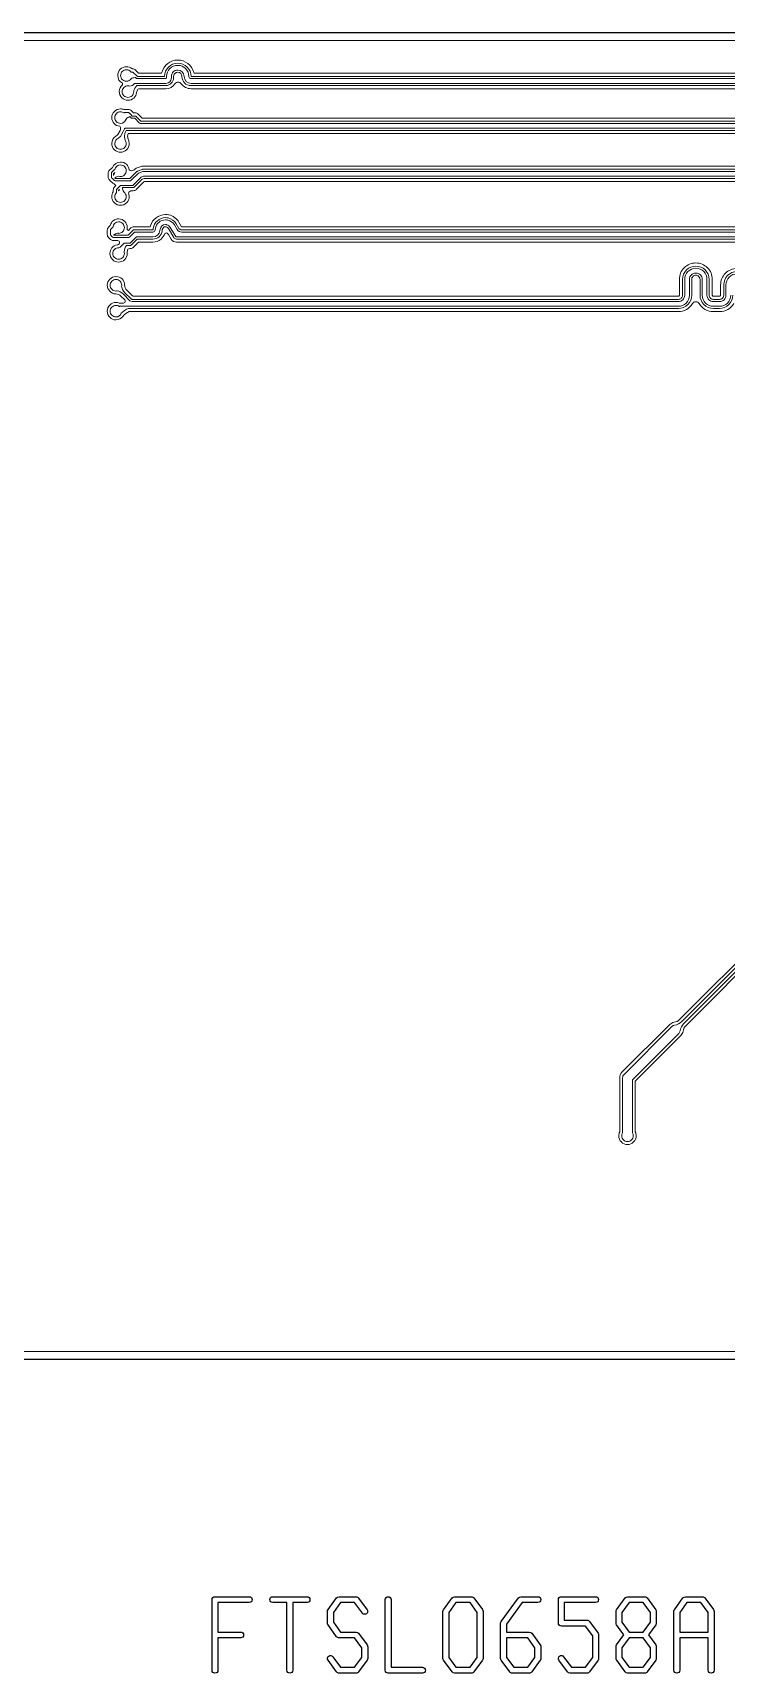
# Model space of a CAD drawing. Extents: x 3811 to 4710, y -385 to -198.
# Drawn here: x 4595.41 to 4613.42, y -333.92 to -291.29 of the extents above; entities that cross this region are included whole.
import ezdxf

# ---------------------------------------------------------------- set-up
doc = ezdxf.new("R2010")
doc.units = 0
doc.layers.get('0').update_dxf_attribs({"lineweight": 9})
doc.layers.add('gbr-dxf_layer0', color=7, linetype='Continuous')
doc.layers.add('gbr-outline-dxf_layer1', color=2, linetype='Continuous')

msp = doc.modelspace()

# ---------------------------------------------------------------- linework, layer by layer
msp.add_line((4615.894, -325.566), (4579.856, -325.566))
at = {"linetype": 'Continuous'}
for points in [[(4579.894, -291.491), (4615.894, -291.491), (4615.919, -291.491), (4627.258, -291.491), (4627.283, -291.491), (4637.544, -291.491), (4637.569, -291.491), (4638.057, -291.491), (4638.082, -291.491), (4639.544, -291.491), (4639.569, -291.491), (4640.057, -291.491), (4640.082, -291.491), (4641.544, -291.491), (4641.569, -291.491), (4642.057, -291.491), (4642.082, -291.491), (4643.544, -291.491), (4643.569, -291.491), (4644.057, -291.491), (4644.082, -291.491), (4650.153, -291.491, -0.198918)], [(4599.172, -291.999, 0.342975), (4598.758, -292.321), (4598.758, -292.321, -0.333383), (4598.728, -292.343), (4598.156, -292.343), (4598.073, -292.261, 0.198963), (4597.995, -292.229), (4597.985, -292.229, 0.180056), (4597.837, -292.174, 0.414217), (4597.611, -292.4, 0.284838), (4597.736, -292.602, -0.070279), (4597.74, -292.63, -0.023067), (4597.74, -292.64, 0.232658), (4597.652, -292.819, 0.41422), (4597.878, -293.045, 0.383607), (4598.102, -292.842, -0.125665), (4598.136, -292.754, -0.106549), (4598.178, -292.744), (4598.863, -292.744), (4598.863, -292.744, 0.254759), (4599.1, -292.615, -0.230905), (4599.181, -292.575, -0.225996), (4599.26, -292.613, 0.240035), (4599.517, -292.744), (4599.517, -292.744), (4599.517, -292.744), (4615.894, -292.744)], [(4615.894, -292.343), (4599.616, -292.343, -0.333437), (4599.587, -292.321), (4599.587, -292.321, 0.34296), (4599.172, -291.999)], [(4597.684, -293.269, 0.414191), (4597.458, -293.495, 0.389002), (4597.664, -293.72, -0.167105), (4597.686, -293.782, -0.110851), (4597.676, -293.826), (4597.616, -293.934, -0.066111), (4597.565, -293.976, 0.260477), (4597.458, -294.169, 0.414253), (4597.684, -294.395, 0.414224), (4597.91, -294.169, 0.104844), (4597.89, -294.077, -0.100718), (4597.87, -293.979, -0.065713), (4597.879, -293.914), (4597.883, -293.907), (4615.894, -293.907)], [(4615.894, -293.506), (4598.247, -293.506), (4598.145, -293.405, 0.199192), (4598.067, -293.373), (4598.023, -293.373), (4597.968, -293.317, 0.198909), (4597.89, -293.285), (4597.793, -293.285, 0.046601), (4597.772, -293.287, 0.10083), (4597.684, -293.269)], [(4597.684, -294.649, 0.303292), (4597.475, -294.788, 0.030107), (4597.465, -294.797), (4597.397, -294.865, 0.198965), (4597.364, -294.943), (4597.364, -295.038, 0.198955), (4597.397, -295.116), (4597.416, -295.135), (4597.417, -295.136), (4597.464, -295.183, 0.136595), (4597.516, -295.212), (4597.521, -295.214), (4597.566, -295.258), (4597.529, -295.295, 0.198909), (4597.497, -295.373), (4597.497, -295.422, 0.149794), (4597.458, -295.549, 0.41422), (4597.684, -295.775, 0.414224), (4597.91, -295.549, 0.104599), (4597.89, -295.457, -0.278123), (4597.976, -295.396), (4598.017, -295.396, 0.198943), (4598.095, -295.363), (4598.294, -295.164), (4598.311, -295.158), (4615.894, -295.158)], [(4615.894, -294.757), (4598.257, -294.757, 0.092009), (4598.217, -294.764), (4598.092, -294.812, 0.105083), (4598.054, -294.837), (4598.039, -294.852, -0.183253), (4597.972, -294.878, -0.166505), (4597.909, -294.856, 0.390394), (4597.684, -294.649)], [(4598.852, -296.013, 0.339256), (4598.465, -296.311), (4598.458, -296.331), (4598.033, -296.331, 0.198982), (4597.955, -296.364), (4597.888, -296.431), (4597.856, -296.4, 0.052493), (4597.861, -296.353, 0.414191), (4597.635, -296.127, 0.341113), (4597.416, -296.295), (4597.416, -296.296), (4597.373, -296.339, 0.19813), (4597.341, -296.416), (4597.341, -296.533, 0.198943), (4597.373, -296.611), (4597.422, -296.659, 0.198987), (4597.5, -296.692), (4597.613, -296.692, -0.400173), (4597.661, -296.743, -0.176758), (4597.649, -296.775), (4597.631, -296.794, -0.038788), (4597.595, -296.803), (4597.595, -296.803, 0.36317), (4597.409, -297.026, 0.41422), (4597.635, -297.252, 0.414223), (4597.861, -297.026, 0.012901), (4597.86, -297.014), (4597.86, -297.014), (4597.86, -297.014, -0.012496), (4597.86, -297.002, -0.092459), (4597.876, -296.917, -0.139294), (4597.928, -296.897), (4597.944, -296.897, 0.198894), (4598.022, -296.864), (4598.154, -296.732), (4598.526, -296.732), (4598.526, -296.732, 0.182715), (4598.74, -296.651, 0.132407), (4598.834, -296.51), (4598.849, -296.501, -0.135013), (4598.875, -296.494, -0.25996), (4598.917, -296.517), (4598.928, -296.536), (4598.929, -296.537), (4598.998, -296.653), (4598.999, -296.654, 0.264281), (4599.137, -296.732), (4599.274, -296.732), (4599.274, -296.732), (4615.894, -296.732)], [(4615.894, -296.331), (4599.274, -296.331), (4599.273, -296.331), (4599.203, -296.213), (4599.202, -296.212, 0.205965), (4598.94, -296.023, 0.012862), (4598.934, -296.022, 0.051415), (4598.852, -296.013)], [(4612.635, -297.272, 0.414217), (4612.207, -297.7), (4612.207, -298.111, -0.414309), (4612.181, -298.138), (4598.029, -298.138, -0.198951), (4597.993, -298.123), (4597.85, -297.979), (4597.849, -297.979, -0.192002), (4597.792, -297.845), (4597.792, -297.844, 0.404843), (4597.566, -297.626, 0.414222), (4597.34, -297.852, 0.404082), (4597.558, -298.077, 0.00574), (4597.56, -298.078, -0.192004), (4597.693, -298.135), (4597.694, -298.135), (4597.794, -298.235, -0.169529), (4597.805, -298.267, -0.382332), (4597.76, -298.318), (4597.663, -298.318, 0.015316), (4597.656, -298.318, -0.007975), (4597.647, -298.315), (4597.646, -298.314, 0.091019), (4597.566, -298.3, 0.414192), (4597.34, -298.526, 0.414224), (4597.566, -298.752, 0.241592), (4597.749, -298.657), (4597.75, -298.657, -0.155351), (4597.908, -298.538), (4612.181, -298.538), (4612.181, -298.538, 0.263972), (4612.548, -298.33, -0.264037), (4612.635, -298.28, -0.264056), (4612.723, -298.33, 0.263976), (4613.09, -298.538), (4613.09, -298.538), (4613.251, -298.538), (4613.252, -298.538, 0.263975), (4613.619, -298.33, -0.264037)], [(4615.894, -298.138), (4614.161, -298.138, -0.41429), (4614.134, -298.111), (4614.134, -297.844, 0.414218), (4613.706, -297.416, 0.414218), (4613.278, -297.844), (4613.278, -298.111, -0.41429), (4613.251, -298.138), (4613.09, -298.138, -0.41429), (4613.063, -298.111), (4613.063, -297.7, 0.41422), (4612.635, -297.272)], [(4614.382, -314.767), (4612.213, -316.936, -0.157828), (4612.071, -317.008, 0.005957), (4612.068, -317.008, 0.156816), (4611.958, -317.065), (4610.715, -318.308, 0.19893), (4610.656, -318.451), (4610.656, -319.859, 0.114385), (4610.633, -319.959, 0.414191), (4610.859, -320.185, 0.414224), (4611.085, -319.959, 0.114163), (4611.062, -319.859), (4611.062, -318.535), (4612.245, -317.352, 0.157083), (4612.302, -317.241, 0.005622), (4612.302, -317.239, -0.157858), (4612.374, -317.097), (4614.509, -314.961)], [(4614.478, -314.885), (4612.321, -317.042, 0.159569), (4612.227, -317.228), (4612.227, -317.229, -0.158112), (4612.191, -317.298), (4610.986, -318.504), (4610.986, -319.879, -0.141082), (4611.009, -319.959, -0.414224), (4610.859, -320.109, -0.414224), (4610.709, -319.959, -0.141398), (4610.732, -319.879), (4610.732, -318.451, -0.199239), (4610.769, -318.361), (4612.012, -317.119, -0.157834), (4612.081, -317.083, -0.008689), (4612.082, -317.083, 0.15874), (4612.267, -316.989), (4612.268, -316.989), (4614.436, -314.821, -0.201251)]]:
    msp.add_lwpolyline(points, format="xyb", dxfattribs=at)
at = {"color": 5, "linetype": 'Continuous'}
for points in [[(4599.517, -292.482), (4599.517, -292.482, -0.412882), (4599.461, -292.427), (4599.461, -292.426, 0.414091), (4599.172, -292.137, 0.41422), (4598.883, -292.426), (4598.883, -292.453, -0.414276), (4598.855, -292.482), (4598.11, -292.482, -0.199584), (4598.09, -292.474), (4598.072, -292.456, 0.016365), (4598.061, -292.456, 0.146491), (4597.959, -292.486, -0.2437), (4597.837, -292.55, -0.414224), (4597.687, -292.4, -0.414224), (4597.837, -292.25, -0.237768), (4597.957, -292.31), (4597.995, -292.31, -0.199584), (4598.016, -292.319), (4598.105, -292.409), (4598.122, -292.425), (4598.826, -292.425, -0.412889), (4599.172, -292.08)], [(4598.863, -292.662), (4598.109, -292.662, 0.152182), (4598.027, -292.802, -0.028459), (4598.028, -292.819, -0.414224), (4597.878, -292.969, -0.414224), (4597.728, -292.819, -0.414224), (4597.878, -292.669, -0.073049), (4597.921, -292.675, 0.070771), (4597.996, -292.66), (4598.042, -292.614, -0.199584), (4598.063, -292.605), (4598.099, -292.605), (4598.099, -292.605), (4598.863, -292.605), (4598.863, -292.605, 0.414006), (4599.007, -292.462), (4599.007, -292.426, -0.414226), (4599.172, -292.261)], [(4599.517, -292.662), (4599.517, -292.662, -0.414045), (4599.281, -292.427), (4599.281, -292.426, 0.41419), (4599.172, -292.318, 0.414232), (4599.064, -292.426), (4599.064, -292.462), (4599.064, -292.462, -0.414006), (4598.863, -292.662), (4598.863, -292.662)], [(4599.172, -292.08, -0.412885), (4599.518, -292.425), (4650.564, -292.425, -0.199584)], [(4599.172, -292.261, -0.414195), (4599.338, -292.426, 0.414048), (4599.517, -292.605), (4599.517, -292.605), (4650.489, -292.605, -0.199584)], [(4669.015, -303.678), (4661.78, -303.678, -0.198967), (4661.725, -303.655), (4661.725, -303.655), (4650.552, -292.482), (4599.517, -292.482)], [(4661.705, -303.858), (4661.705, -303.858, -0.198843), (4661.65, -303.835), (4661.65, -303.835), (4650.477, -292.662), (4599.517, -292.662)]]:
    msp.add_lwpolyline(points, format="xyb", dxfattribs=at)
at = {"color": 18, "linetype": 'Continuous'}
for points in [[(4668.229, -305.409), (4660.596, -305.409, -0.198868), (4660.541, -305.386), (4660.541, -305.386), (4648.8, -293.645), (4598.201, -293.645, -0.199732), (4598.181, -293.637), (4598.056, -293.511), (4597.977, -293.511, -0.199584), (4597.957, -293.503), (4597.924, -293.469, 0.154226), (4597.828, -293.536, -0.333528), (4597.684, -293.645, -0.414224), (4597.534, -293.495, -0.414224), (4597.684, -293.345)], [(4597.684, -293.345, -0.160955), (4597.773, -293.374, -0.135545), (4597.787, -293.367, -0.053101), (4597.793, -293.366), (4597.89, -293.366, -0.199584), (4597.91, -293.375), (4597.952, -293.417), (4597.952, -293.418), (4597.989, -293.454), (4598.067, -293.454, -0.199732), (4598.088, -293.463), (4598.213, -293.588), (4648.812, -293.588, -0.199584), (4648.832, -293.597), (4660.581, -305.345)], [(4660.522, -305.589), (4660.522, -305.589, -0.19875), (4660.466, -305.566), (4660.466, -305.566), (4648.726, -293.826), (4597.835, -293.826), (4597.803, -293.883, 0.073823), (4597.789, -293.979), (4597.789, -293.979, 0.076431), (4597.804, -294.079, -0.161631), (4597.834, -294.169, -0.414224), (4597.684, -294.319, -0.414224), (4597.534, -294.169, -0.322237), (4597.636, -294.026, 0.048894), (4597.683, -293.982), (4597.752, -293.858), (4597.752, -293.858), (4597.752, -293.858), (4597.752, -293.858), (4597.792, -293.784, -0.071866), (4597.797, -293.778), (4597.798, -293.777, -0.199584), (4597.818, -293.769)], [(4597.818, -293.769), (4648.737, -293.769, -0.199584), (4648.758, -293.777), (4660.507, -305.526, 0.198968)]]:
    msp.add_lwpolyline(points, format="xyb", dxfattribs=at)
at = {"color": 58, "linetype": 'Continuous'}
for points in [[(4659.047, -306.511), (4647.432, -294.896), (4598.262, -294.896), (4598.148, -294.94), (4597.962, -295.125, -0.199584), (4597.942, -295.134), (4597.542, -295.134, -0.199584), (4597.522, -295.125), (4597.474, -295.077), (4597.474, -295.077), (4597.454, -295.058, -0.20187), (4597.446, -295.037), (4597.446, -294.943, -0.199584), (4597.454, -294.923), (4597.523, -294.855, -0.137193), (4597.536, -294.847), (4597.536, -294.847, -0.361248), (4597.684, -294.725)], [(4597.736, -295.314, 0.140112), (4597.772, -295.427, -0.240698), (4597.834, -295.549, -0.414224), (4597.684, -295.699, -0.414224), (4597.534, -295.549, -0.200534), (4597.578, -295.442), (4597.578, -295.373, -0.199584), (4597.587, -295.353), (4597.674, -295.265, -0.199584), (4597.694, -295.257), (4597.709, -295.257), (4597.709, -295.257), (4598.005, -295.257), (4598.212, -295.05, -0.107253), (4598.222, -295.043), (4598.28, -295.021, -0.094336), (4598.29, -295.019)], [(4597.684, -294.725, -0.414224), (4597.834, -294.875, -0.414224), (4597.684, -295.025, -0.069153), (4597.643, -295.019, 0.136233), (4597.536, -295.059)], [(4597.536, -295.059), (4597.554, -295.077), (4597.93, -295.077), (4598.112, -294.895, -0.106721), (4598.122, -294.889), (4598.247, -294.841, -0.093569), (4598.257, -294.839), (4647.443, -294.839, -0.199584), (4647.464, -294.847), (4659.087, -306.47)], [(4598.29, -295.019), (4647.369, -295.019, -0.199584), (4647.389, -295.027), (4659.013, -306.651, 0.198893)], [(4659.028, -306.714), (4659.028, -306.714, -0.198828), (4658.972, -306.691), (4658.972, -306.691), (4647.357, -295.076), (4598.296, -295.076), (4598.248, -295.094), (4598.037, -295.306, -0.199584), (4598.017, -295.314), (4597.736, -295.314)]]:
    msp.add_lwpolyline(points, format="xyb", dxfattribs=at)
for points in [[(4597.536, -294.922), (4597.503, -294.955), (4597.503, -295.002)], [(4597.656, -295.365), (4597.635, -295.385), (4597.635, -295.396)]]:
    msp.add_lwpolyline(points, dxfattribs=at)
at = {"color": 200, "linetype": 'Continuous'}
for points in [[(4598.525, -296.47), (4598.045, -296.47), (4597.914, -296.602, -0.199584), (4597.894, -296.61), (4597.5, -296.61, -0.199584), (4597.48, -296.602), (4597.445, -296.567), (4597.431, -296.553, -0.199584), (4597.423, -296.533), (4597.423, -296.416, -0.198801), (4597.431, -296.396), (4597.474, -296.354, -0.01294), (4597.475, -296.353, -0.107101), (4597.485, -296.347, -0.402544), (4597.635, -296.203, -0.414224), (4597.785, -296.353, -0.414224), (4597.635, -296.503, -0.050565), (4597.605, -296.5, 0.139571), (4597.505, -296.547)], [(4598.526, -296.651), (4598.12, -296.651), (4597.964, -296.807, -0.199584), (4597.944, -296.815), (4597.839, -296.815, 0.144249), (4597.779, -296.984, -0.070486), (4597.785, -297.026, -0.414224), (4597.635, -297.176, -0.414224), (4597.485, -297.026, -0.414224), (4597.635, -296.876, -0.014112), (4597.643, -296.876, 0.02779), (4597.676, -296.864), (4597.774, -296.766, -0.199584), (4597.794, -296.758), (4597.825, -296.758), (4597.826, -296.758), (4597.932, -296.758), (4598.088, -296.602, -0.199584), (4598.108, -296.594), (4598.526, -296.594, 0.37604), (4598.71, -296.432), (4598.71, -296.432), (4598.714, -296.397), (4598.714, -296.397, -0.376877), (4598.852, -296.275)], [(4597.505, -296.547), (4597.512, -296.553), (4597.882, -296.553), (4598.013, -296.422, -0.199584), (4598.033, -296.413), (4598.525, -296.413, 0.375316), (4598.531, -296.409), (4598.535, -296.374), (4598.535, -296.373, -0.376635), (4598.852, -296.095)], [(4599.274, -296.47), (4599.274, -296.47, -0.263957), (4599.154, -296.402), (4599.154, -296.402), (4599.084, -296.284), (4599.084, -296.284, 0.206162), (4598.91, -296.158, -0.018148), (4598.908, -296.158, 0.053564), (4598.852, -296.152), (4598.852, -296.152, 0.376631), (4598.592, -296.381), (4598.592, -296.381), (4598.587, -296.416), (4598.587, -296.416, -0.375404), (4598.526, -296.47), (4598.525, -296.47)], [(4598.852, -296.095, -0.052508), (4598.919, -296.102, -0.017324), (4598.921, -296.102, -0.207555), (4599.132, -296.255), (4599.133, -296.255), (4599.203, -296.373), (4599.203, -296.373, 0.263975), (4599.274, -296.413), (4599.274, -296.413), (4644.869, -296.413, -0.199584), (4644.889, -296.422), (4656.743, -308.276)], [(4598.852, -296.275), (4598.852, -296.275, -0.053915), (4598.882, -296.278, -0.017472), (4598.884, -296.279), (4598.885, -296.279, -0.202325), (4598.977, -296.347), (4598.978, -296.347), (4599.118, -296.583), (4599.118, -296.583, 0.261877), (4599.137, -296.594), (4644.794, -296.594, -0.199584), (4644.814, -296.602), (4656.669, -308.456)], [(4599.137, -296.651), (4599.137, -296.651, -0.262992), (4599.069, -296.613), (4599.069, -296.612), (4598.929, -296.376), (4598.929, -296.376, 0.203249), (4598.872, -296.335, -0.015474), (4598.87, -296.334), (4598.869, -296.334, 0.051464), (4598.852, -296.332, 0.376672), (4598.771, -296.404), (4598.771, -296.404), (4598.766, -296.439), (4598.766, -296.439, -0.37609), (4598.526, -296.651), (4598.526, -296.651)], [(4656.684, -308.52), (4656.684, -308.52, -0.198865), (4656.628, -308.497), (4644.782, -296.651), (4599.137, -296.651)], [(4656.759, -308.339), (4656.758, -308.339, -0.198975), (4656.703, -308.316), (4644.857, -296.47), (4599.274, -296.47)]]:
    msp.add_lwpolyline(points, format="xyb", dxfattribs=at)
at = {"color": 8, "linetype": 'Continuous'}
for points in [[(4613.706, -297.555, 0.41422), (4613.417, -297.844), (4613.417, -298.111, -0.414226), (4613.251, -298.276), (4613.09, -298.276, -0.414226), (4612.924, -298.111), (4612.924, -297.7, 0.41422), (4612.635, -297.411, 0.41422), (4612.346, -297.7), (4612.346, -298.111, -0.414226), (4612.181, -298.276), (4597.983, -298.276, -0.199019), (4597.927, -298.253), (4597.927, -298.253), (4597.751, -298.077), (4597.751, -298.077, 0.160872), (4597.595, -297.999, -0.049802), (4597.566, -298.002, -0.414224), (4597.416, -297.852, -0.414224), (4597.566, -297.702, -0.414224), (4597.716, -297.852, -0.049475), (4597.713, -297.881, 0.160447), (4597.791, -298.036), (4597.791, -298.037), (4597.791, -298.037), (4597.791, -298.037), (4597.968, -298.213, 0.199158), (4597.983, -298.219), (4597.983, -298.219), (4612.181, -298.219, 0.414232), (4612.289, -298.111), (4612.289, -297.7, -0.414219), (4612.635, -297.354)], [(4613.597, -298.111, -0.414219), (4613.251, -298.457), (4613.09, -298.457, -0.414219), (4612.744, -298.111), (4612.744, -297.7, 0.414232), (4612.635, -297.591, 0.414232), (4612.527, -297.7), (4612.527, -298.111, -0.414219), (4612.181, -298.457), (4597.894, -298.457, 0.141605), (4597.705, -298.581, -0.306797), (4597.566, -298.676, -0.414224), (4597.416, -298.526, -0.414224), (4597.566, -298.376, -0.152724), (4597.651, -298.402, -0.109084), (4597.663, -298.4), (4597.889, -298.4), (4597.889, -298.4), (4612.181, -298.4, 0.41422), (4612.47, -298.111), (4612.47, -297.7, -0.414226), (4612.635, -297.534)], [(4612.635, -297.354, -0.414219), (4612.981, -297.7), (4612.981, -298.111, 0.414232), (4613.09, -298.219), (4613.251, -298.219, 0.414232), (4613.36, -298.111), (4613.36, -297.844, -0.414219), (4613.706, -297.498, -0.414219), (4614.052, -297.844), (4614.052, -298.111, 0.414232), (4614.161, -298.219), (4619.614, -298.219), (4619.614, -298.219, 0.199068), (4619.629, -298.213), (4619.825, -298.018), (4619.825, -298.018, -0.198856), (4619.88, -297.995), (4644.278, -297.995, -0.199584), (4644.298, -298.003), (4655.683, -309.389)], [(4612.635, -297.534, -0.414226), (4612.801, -297.7), (4612.801, -298.111, 0.41422), (4613.09, -298.4), (4613.251, -298.4, 0.41422), (4613.54, -298.111)]]:
    msp.add_lwpolyline(points, format="xyb", dxfattribs=at)
at = {"color": 58, "linetype": 'Continuous'}
for centre, radius, start, end in [((4597.326, -294.883), 0.213, 325.9142, 349.3764), ((4597.466, -295.262), 0.215, 321.8084, 331.6222)]:
    msp.add_arc(centre, radius, start, end, dxfattribs=at)
at = {"layer": 'gbr-dxf_layer0'}
msp.add_line((4600.063, -333.849), (4600.063, -332.933), dxfattribs=at)
at = {"layer": 'gbr-dxf_layer0', "linetype": 'Continuous'}
for points in [[(4600.063, -332.929), (4600.063, -332.016, -0.208517), (4600.085, -331.959, -0.208501), (4600.142, -331.937), (4601.031, -331.937, -1), (4601.031, -332.089), (4600.215, -332.089), (4600.215, -332.855), (4600.808, -332.855, -1), (4600.808, -333.007), (4600.215, -333.007), (4600.215, -333.849, -1), (4600.063, -333.849)], [(4601.639, -332.089, -1), (4601.639, -331.937), (4602.083, -331.937)], [(4602.087, -331.937), (4602.531, -331.937, -1), (4602.531, -332.089), (4602.161, -332.089), (4602.161, -333.849, -1), (4602.009, -333.849), (4602.009, -332.089), (4601.639, -332.089)]]:
    msp.add_lwpolyline(points, format="xyb", dxfattribs=at)
for points in [[(4603.063, -332.623), (4603.063, -332.319, -0.161897), (4603.078, -332.273), (4603.3, -331.968, -0.239742), (4603.362, -331.937), (4603.808, -331.937, -0.253505), (4603.872, -331.972), (4604.093, -332.274, -1), (4603.97, -332.364), (4603.769, -332.089), (4603.401, -332.089), (4603.215, -332.344), (4603.215, -332.6), (4603.4, -332.855), (4603.808, -332.855, -0.247601), (4603.871, -332.888), (4604.093, -333.192, -0.165513), (4604.107, -333.239), (4604.107, -333.543, -0.161897), (4604.092, -333.588), (4603.871, -333.892, -0.257177), (4603.805, -333.925), (4603.364, -333.925, -0.246448), (4603.3, -333.893), (4603.077, -333.588, -1), (4603.2, -333.498), (4603.401, -333.772), (4603.769, -333.772), (4603.955, -333.518), (4603.955, -333.262), (4603.769, -333.007), (4603.365, -333.007, -0.251415), (4603.3, -332.976), (4603.077, -332.67, -0.165513)], [(4604.563, -333.849), (4604.563, -332.013, -1), (4604.715, -332.013), (4604.715, -333.772), (4605.531, -333.772, -1), (4605.531, -333.925), (4604.641, -333.925, -0.421762)], [(4606.063, -333.541), (4606.063, -332.323, -0.170323), (4606.077, -332.274), (4606.3, -331.968, -0.239742), (4606.362, -331.937), (4606.806, -331.937, -0.246448), (4606.87, -331.968), (4607.091, -332.272, -0.166637), (4607.107, -332.319), (4607.107, -333.543, -0.16419), (4607.092, -333.589), (4606.87, -333.893, -0.249655), (4606.806, -333.925), (4606.362, -333.925, -0.247601), (4606.299, -333.892), (4606.077, -333.588, -0.165513)], [(4607.563, -333.543), (4607.563, -332.627, -0.165513), (4607.577, -332.58), (4608.023, -331.968, -0.239934), (4608.085, -331.937), (4608.531, -331.937, -1), (4608.531, -332.089), (4608.124, -332.089), (4607.715, -332.65), (4607.715, -332.855), (4608.308, -332.855, -0.247601), (4608.371, -332.888), (4608.593, -333.192, -0.165513), (4608.607, -333.239), (4608.607, -333.543, -0.161897), (4608.592, -333.588), (4608.371, -333.892, -0.257177), (4608.305, -333.925), (4607.864, -333.925, -0.246448), (4607.8, -333.893), (4607.579, -333.589, -0.166669)], [(4609.063, -332.625), (4609.063, -332.015, -0.429407), (4609.141, -331.937), (4610.031, -331.937, -1), (4610.031, -332.089), (4609.215, -332.089), (4609.215, -332.549), (4609.806, -332.549, -0.246448), (4609.87, -332.58), (4610.093, -332.886, -0.170321), (4610.107, -332.934), (4610.107, -333.541, -0.165513), (4610.093, -333.588), (4609.87, -333.893, -0.249655), (4609.806, -333.925), (4609.362, -333.925, -0.247601), (4609.299, -333.892), (4609.077, -333.588, -1), (4609.2, -333.498), (4609.401, -333.772), (4609.769, -333.772), (4609.955, -333.518), (4609.955, -332.956), (4609.769, -332.701), (4609.141, -332.701, -0.421762)], [(4610.563, -333.543), (4610.563, -333.239, -0.165513), (4610.577, -333.192), (4610.768, -332.931), (4610.577, -332.67, -0.165513), (4610.563, -332.623), (4610.563, -332.323, -0.170323), (4610.577, -332.274), (4610.8, -331.968, -0.240361), (4610.862, -331.937), (4611.305, -331.937, -0.251415), (4611.37, -331.968), (4611.593, -332.274, -0.170321), (4611.607, -332.322), (4611.607, -332.623, -0.165513), (4611.593, -332.67), (4611.402, -332.931), (4611.593, -333.192, -0.165513), (4611.607, -333.239), (4611.607, -333.543, -0.161897), (4611.592, -333.588), (4611.37, -333.893, -0.249655), (4611.306, -333.925), (4610.862, -333.925, -0.240361), (4610.8, -333.893), (4610.579, -333.589, -0.166669)], [(4612.063, -333.849), (4612.063, -332.323, -0.170323), (4612.077, -332.274), (4612.3, -331.968, -0.239742), (4612.362, -331.937), (4612.806, -331.937, -0.246448), (4612.87, -331.968), (4613.091, -332.272, -0.166637), (4613.107, -332.319), (4613.107, -333.849, -1), (4612.955, -333.849), (4612.955, -333.007), (4612.215, -333.007), (4612.215, -333.849, -1)]]:
    msp.add_lwpolyline(points, format="xyb", close=True, dxfattribs=at)
for points in [[(4606.215, -333.518), (4606.401, -333.772), (4606.769, -333.772), (4606.955, -333.518), (4606.955, -332.344), (4606.769, -332.089), (4606.401, -332.089), (4606.215, -332.344)], [(4610.715, -332.6), (4610.901, -332.855), (4611.269, -332.855), (4611.455, -332.6), (4611.455, -332.344), (4611.269, -332.089), (4610.901, -332.089), (4610.715, -332.344)], [(4612.215, -332.855), (4612.955, -332.855), (4612.955, -332.344), (4612.769, -332.089), (4612.401, -332.089), (4612.215, -332.344)], [(4607.715, -333.518), (4607.901, -333.772), (4608.269, -333.772), (4608.455, -333.518), (4608.455, -333.262), (4608.269, -333.007), (4607.715, -333.007)], [(4610.715, -333.518), (4610.901, -333.772), (4611.269, -333.772), (4611.455, -333.518), (4611.455, -333.262), (4611.269, -333.007), (4610.901, -333.007), (4610.715, -333.262)]]:
    msp.add_lwpolyline(points, close=True, dxfattribs=at)
at = {"layer": 'gbr-outline-dxf_layer1', "linetype": 'Continuous'}
msp.add_lwpolyline([(4579.856, -325.766), (4650.156, -325.766, 0.198917), (4650.863, -325.473), (4661.615, -314.72, -0.198917), (4662.323, -314.427), (4672.189, -314.427), (4676.836, -314.427, 0.414218), (4677.335, -313.928), (4677.335, -303.133, 0.414068), (4676.836, -302.632), (4662.323, -302.632, -0.198918), (4661.615, -302.34), (4650.86, -291.584, 0.19885), (4650.153, -291.291), (4579.894, -291.291, 0.198916)], format="xyb", dxfattribs=at)

doc.saveas('drawing.dxf')
